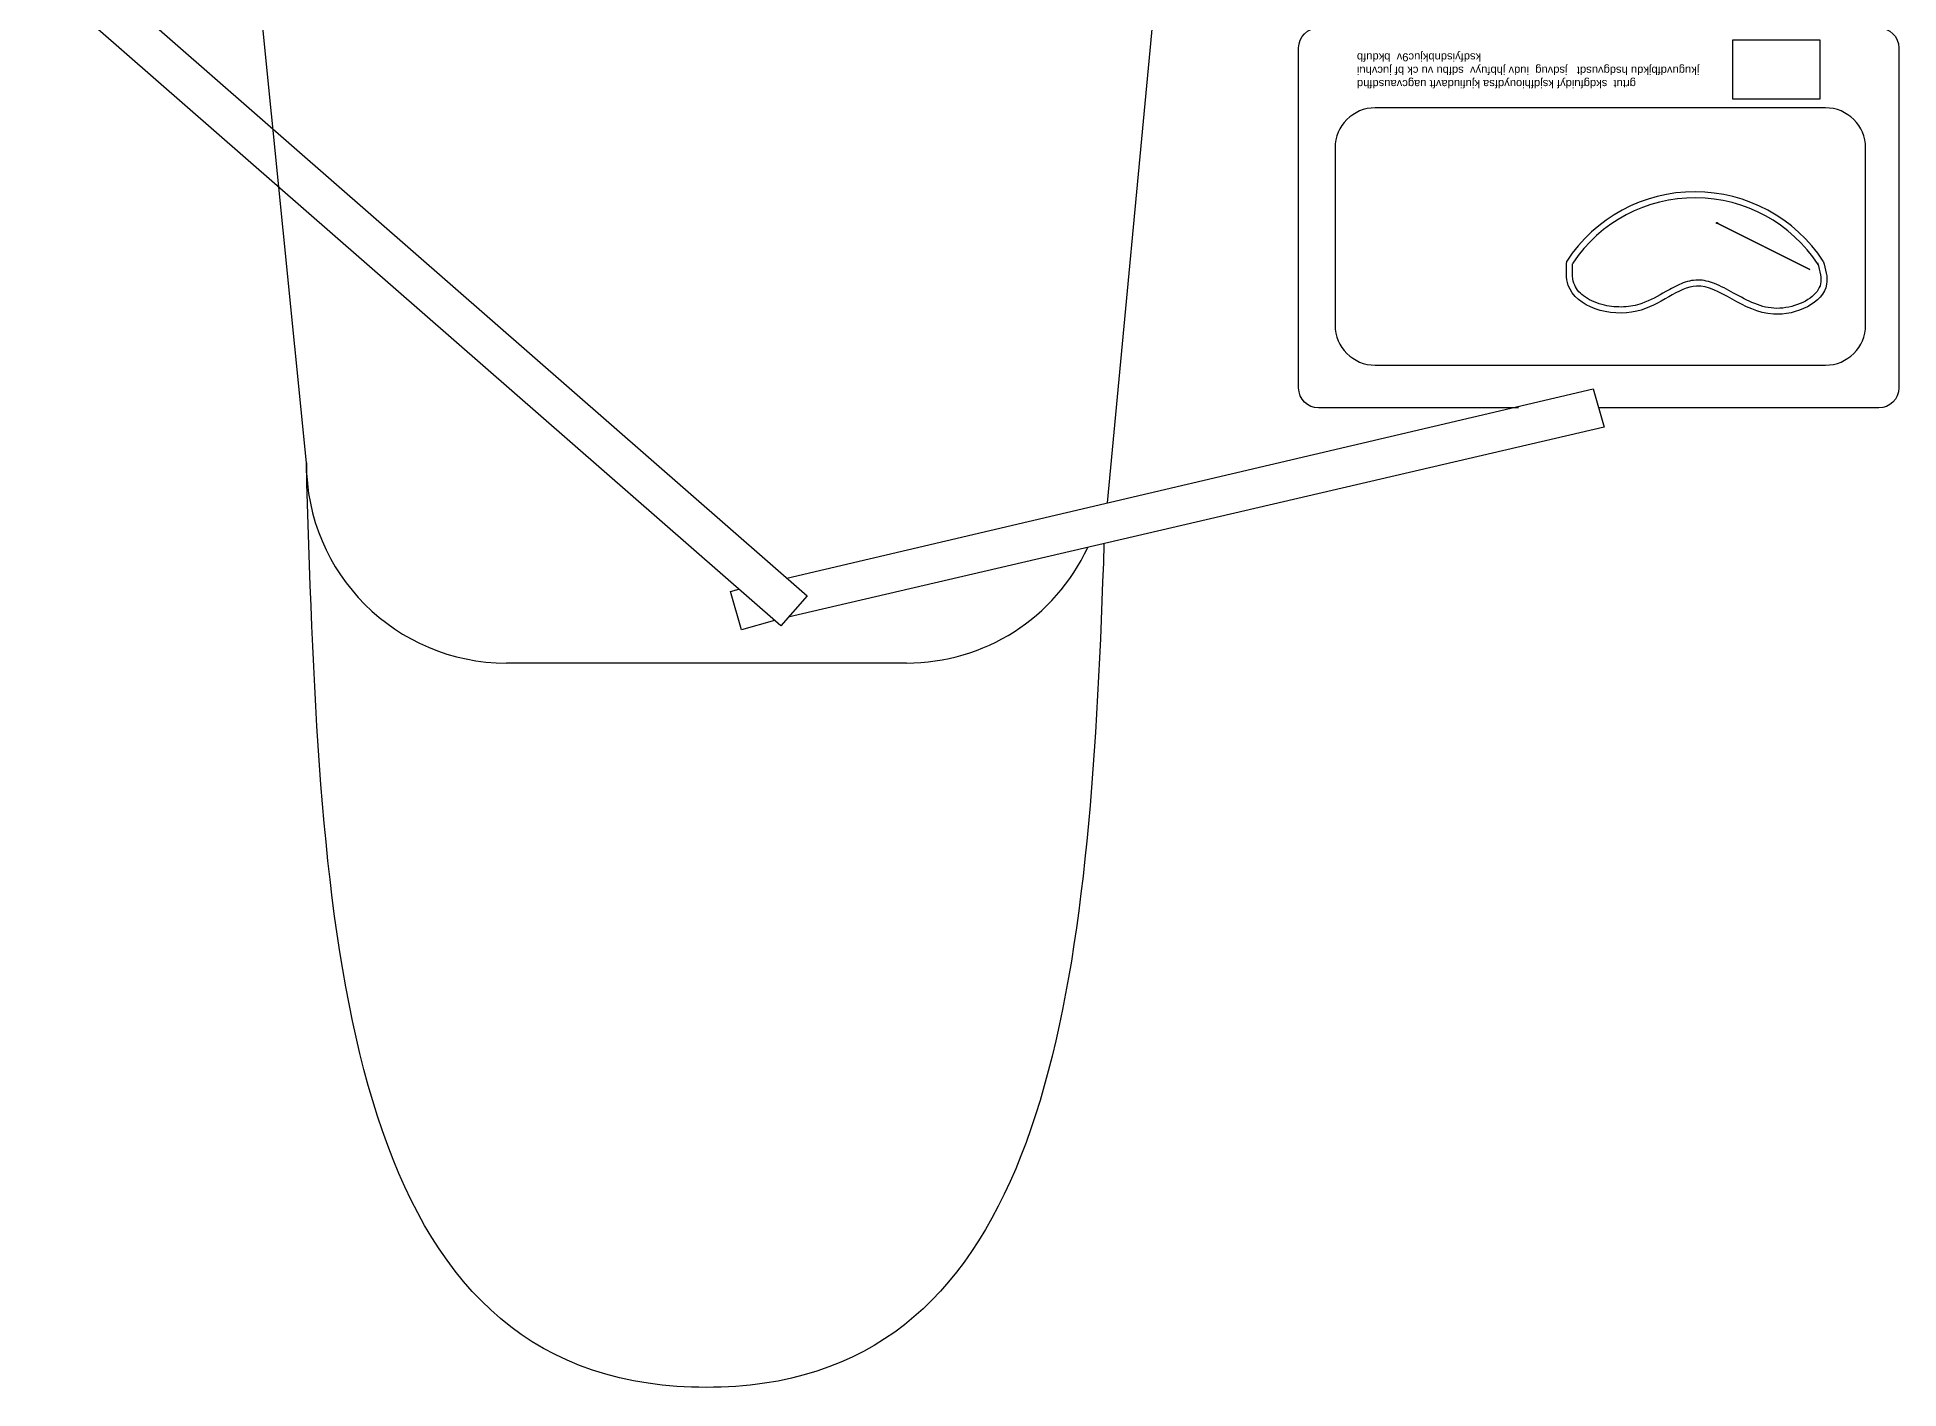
# Model space of a CAD drawing. Header units: metres. Extents: x 3586 to 7307, y 3108 to 6437.
# Drawn here: x 4053.3174 to 4053.4462, y 3261.8186 to 3261.912 of the extents above; entities that cross this region are included whole.
import ezdxf

# ---------------------------------------------------------------- set-up
doc = ezdxf.new("R2010")
doc.units = ezdxf.units.M
doc.layers.add('FURNITURE', color=40, linetype='Continuous')
doc.styles.get("Standard").update_dxf_attribs({"font": 'arial.ttf'})

msp = doc.modelspace()

# ---------------------------------------------------------------- linework, layer by layer
at = {"layer": 'FURNITURE'}
for p, q in [((4053.396384562131, 3261.93250242349), (4053.391445927836, 3261.879833933127)), ((4053.336051692714, 3261.882587750066), (4053.332602279821, 3261.917081879004)), ((4053.440023713293, 3261.895969051327), (4053.433647417841, 3261.899156348124)), ((4053.433652994558, 3261.899167479664), (4053.440023713293, 3261.895969051327)), ((4053.37755774427, 3261.868752399548), (4053.349887043233, 3261.868752399548))]:
    msp.add_line(p, q, dxfattribs=at)
for points in [[(4053.321495490062, 3261.91641456746), (4053.370681474255, 3261.873411752465), (4053.368861651374, 3261.871327304902), (4053.317440371986, 3261.916284416173)], [(4053.369286424032, 3261.874631430949), (4053.425045110929, 3261.887722188424), (4053.425815874092, 3261.885064632948), (4053.369382194902, 3261.871923541877)], [(4053.368432118248, 3261.871702307961), (4053.366158236393, 3261.871042820553), (4053.365387473229, 3261.873700376028), (4053.365954980254, 3261.873864968456)], [(4053.365671226742, 3261.873782672242), (4053.365972371399, 3261.873853373543)], [(4053.368432600086, 3261.871702420161), (4053.368432118248, 3261.871702307961)]]:
    msp.add_lwpolyline(points, dxfattribs=at)
msp.add_lwpolyline([(4053.419872802301, 3261.886393410686), (4053.406061001785, 3261.886393410686, -0.414213562373095), (4053.404677466733, 3261.887776945738), (4053.404677466733, 3261.911297041619, -0.414213562373095), (4053.406061001785, 3261.912680576671), (4053.444799983237, 3261.912680576671, -0.414213562373095), (4053.446183518289, 3261.911297041619), (4053.446183518289, 3261.887776945738, -0.414213562373095), (4053.444799983237, 3261.886393410686), (4053.425430492511, 3261.886393410686)], format="xyb", dxfattribs=at)
msp.add_lwpolyline([(4053.44075887906, 3261.911838068171), (4053.434680614737, 3261.911838068171), (4053.434680614737, 3261.907774910555), (4053.44075887906, 3261.907774910555)], close=True, dxfattribs=at)
msp.add_lwpolyline([(4053.441119475029, 3261.907146436464), (4053.409968554213, 3261.907146436464, 0.414213562373095), (4053.407201484109, 3261.90437936636), (4053.407201484109, 3261.892119419364, 0.414213562373095), (4053.409968554213, 3261.88935234926), (4053.441119475029, 3261.88935234926, 0.414213562373095), (4053.443886545133, 3261.892119419364), (4053.443886545133, 3261.90437936636, 0.4142135623730943)], format="xyb", close=True, dxfattribs=at)
msp.add_circle((4053.433610873797, 3261.899181618778), 4.443054179382041e-05, dxfattribs=at)
for centre, radius, start, end in [((4053.432089065977, 3261.890742621694), 0.01059851657439916, 33.16368718664177, 146.7703942880611), ((4053.432089065977, 3261.890742621694), 0.01018345605884225, 33.16368718664177, 146.1491473810107), ((4053.349887043233, 3261.882587750066), 0.01383535051856384, 180, 270), ((4053.37755774427, 3261.882587750066), 0.01383535051856384, 270, 335.0330714901426)]:
    msp.add_arc(centre, radius, start, end, dxfattribs=at)
msp.add_spline([(4053.440961202682, 3261.896540357793), (4053.441191706187, 3261.894945777316), (4053.437520423521, 3261.892874067499), (4053.432194190357, 3261.894819432665), (4053.428059296099, 3261.893084154717), (4053.423329737174, 3261.894869885232), (4053.42322360541, 3261.896550561305)], degree=3, dxfattribs=at)
for points, knots in [([(4053.44056204315, 3261.896426573348), (4053.440645126156, 3261.89613511546), (4053.440723424457, 3261.895856646172), (4053.440805719603, 3261.89536671711), (4053.440812488103, 3261.895158949538), (4053.440739268368, 3261.894800934858), (4053.440657722896, 3261.894626381351), (4053.440286166223, 3261.894127536786), (4053.439867370724, 3261.893824342905), (4053.438867901548, 3261.89340178623), (4053.438291192133, 3261.893281455242), (4053.437215168247, 3261.893282725239), (4053.436713530335, 3261.893409570106), (4053.435721625613, 3261.893805741344), (4053.435238197311, 3261.894073882934), (4053.434319002407, 3261.894582637746), (4053.433883025061, 3261.894824173235), (4053.433065485776, 3261.895139069349), (4053.432686059634, 3261.895236198141), (4053.431893478261, 3261.895237150264), (4053.431508394444, 3261.895132696811), (4053.430781953084, 3261.894834457855), (4053.430431670139, 3261.894640292669), (4053.429538579579, 3261.894137690432), (4053.428992083086, 3261.893823456223), (4053.428015744767, 3261.893480628034), (4053.427596049659, 3261.893398154908), (4053.426713303108, 3261.893358286679), (4053.426260343186, 3261.893399408614), (4053.42533585973, 3261.893609393142), (4053.424875359918, 3261.893799787278), (4053.424165694207, 3261.89428214301), (4053.42391135473, 3261.894565534937), (4053.423689951308, 3261.895062850122), (4053.423645870213, 3261.89526400965), (4053.423605558218, 3261.895734122283), (4053.42361097884, 3261.895996005796), (4053.423626658947, 3261.896319085839), (4053.423629178495, 3261.896366934226), (4053.423631803438, 3261.896415142091)], [0, 0, 0, 0, 0.3077993885662458, 0.3077993885662458, 0.6016731085896991, 0.6016731085896991, 0.8955468286131525, 0.8955468286131525, 1.463656317469075, 1.463656317469075, 2.031765806324998, 2.031765806324998, 2.599875295180921, 2.599875295180921, 3.167984784036843, 3.167984784036843, 3.690467255936518, 3.690467255936518, 4.114011497717328, 4.114011497717328, 4.537555739498139, 4.537555739498139, 4.961099981278949, 4.961099981278949, 5.609112538467424, 5.609112538467424, 6.057831460189194, 6.057831460189194, 6.506550381910965, 6.506550381910965, 7.03285227259004, 7.03285227259004, 7.537274222893978, 7.537274222893978, 7.829620792816374, 7.829620792816374, 8.12196736273877, 8.12196736273877, 8.172276745031827, 8.172276745031827, 8.172276745031827, 8.172276745031827]), ([(4053.391216880628, 3261.877007945335), (4053.390272691788, 3261.848744830644), (4053.387933432216, 3261.818566527108), (4053.337993514293, 3261.818565956518), (4053.336968329339, 3261.852366270726), (4053.336051692714, 3261.882587750066)], [1.511890751139367, 1.511890751139367, 1.511890751139367, 1.511890751139367, 24.5383761457345, 27.44384895488059, 51.97912082574828, 51.97912082574828, 51.97912082574828, 51.97912082574828])]:
    msp.add_open_spline(points, degree=3, knots=knots, dxfattribs=at)

# ---------------------------------------------------------------- texts
at = {"layer": 'FURNITURE', "insert": (4053.408708851892, 3261.908521340059), "char_height": 0.0005534140207425537, "width": 0.02369254988713728, "attachment_point": 3, "rotation": 180}
msp.add_mtext('grtut  skdgfuidyf ksjdfhiouydfsa kjufiudavft uagcvausdfhd jkuguvdfbjkdu hsdgvusdt   jsdvug  iudv jhbfuyv  sdfbu vu ck bf jucvhui  ksdfyisdnbkjuc9v  bkdufb', dxfattribs=at)

doc.saveas('drawing.dxf')
